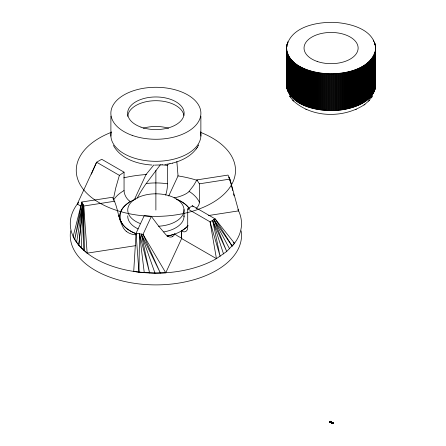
<?xml version="1.0" encoding="UTF-8"?>
<svg xmlns="http://www.w3.org/2000/svg" width="446" height="446" viewBox="0 0 446 446"><rect width="100%" height="100%" fill="white"/><g stroke="black" fill="none" stroke-linecap="round" stroke-linejoin="round"><path stroke-width="0.67" d="M330.464 422.462L330.469 421.955L331.467 422.178A0.859 0.496 0 0 0 331.166 421.576A0.859 0.496 0 0 0 330.079 421.632C330.241 422.92 331.846 421.186 330.676 422.479C330.335 420.929 330.837 422.423 331.278 421.938L331.467 422.178L330.659 421.749L330.926 421.933M332.616 423.299C332.382 423.733 332.644 422.591 332.967 422.92A1.522 0.301 38.2 0 1 333.017 423.009L331.908 423.382L331.991 422.741A0.859 0.496 0 0 1 333.078 422.68A0.859 0.496 0 0 1 333.379 423.282L333.19 423.042C332.209 422.479 332.839 423.806 332.933 422.942M119.868 216.862L119.885 216.873A17.595 13.938 -83.4 0 1 118.876 216.215M333.006 423.042L332.515 423.293L331.807 422.892L332.22 422.63A1.522 1.204 -83.4 0 0 332.17 422.83L332.164 422.864A1.522 1.477 -75.3 0 0 332.253 423.087C332.833 422.401 332.097 423.594 332.499 422.864M121.223 221.918L121.078 221.645A9.015 7.108 -24.9 0 1 120.598 221.757M119.885 215.658A36.014 20.795 0 0 1 128.866 202.562L130.405 201.553L129.842 201.943M331.11 421.916L331.105 421.905A1.522 0.301 38.2 0 0 331.055 421.816L329.912 422.2L330.352 421.827M332.158 423.009L332.443 422.825M165.75 272.785L143.015 234.356L136.052 233.28L138.957 272.132L133.716 271.424L136.052 233.28L144.231 215.652L151.356 216.394L143.015 234.356L160.365 273.041L141.276 234.089L149.611 272.98L139.531 233.815L138.957 272.132L154.985 273.108L165.75 272.785L181.851 238.092L178.556 236.575L174.715 234.044A17.595 8.418 70.6 0 1 173.834 235.455A18.966 9.071 70.6 0 1 172.569 236.547M330.871 422.039L330.514 422.468L330.525 421.983L330.982 422.027L330.809 421.214L330.475 422.078L330.982 421.799M331.11 421.57L331.016 421.66A1.522 0.574 -13.9 0 0 331.088 421.559L331.512 421.855L330.926 421.765M332.454 423.154L332.426 423.572L332.549 423.014A1.522 0.725 70.6 0 0 332.677 423.176L332.738 423.092M333.023 422.674L332.939 422.752A1.522 0.574 -13.9 0 0 333 422.663L333.335 422.641C333.614 423.12 332.409 422.697 333.201 423.438A0.859 0.496 0 0 1 332.092 423.488A0.859 0.496 0 0 1 331.83 422.864L332.231 422.607M331.428 421.743L331.512 421.855M333.313 422.819L332.404 422.914M121.73 222.894L121.318 222.097L121.747 222.944A36.014 20.795 0 0 0 136.264 233.749A36.031 20.8 0 0 1 128.855 202.556M81.278 247.943L83.274 205.015L78.786 245.189L87.143 253.161L135.629 245.662M330.542 421.71L330.341 421.983A1.522 1.477 -75.3 0 1 330.28 421.782L329.962 422.256L330.101 421.364L330.28 421.721A1.522 1.204 -83.4 0 1 330.313 421.526L330.363 421.47M332.426 422.83L332.053 422.446L331.885 422.808L332.014 422.468L331.908 423.382M130.059 201.815L130.416 201.609A36.031 20.8 0 0 1 135.629 199.106M332.37 423.566L332.393 423.26M286.522 46.847C287.068 67.078 312.735 73.088 328.986 73.791C346.38 73.98 371.367 69.202 375.66 49.272C375.108 29.04 349.441 23.03 333.19 22.328C315.796 22.144 290.814 26.916 286.522 46.847L286.522 86.072C290.809 106.795 317.602 111.032 335.292 110.508C351.27 109.593 378.225 102.011 375.264 81.233M330.486 421.871L330.531 422.189L330.648 421.927A1.522 0.725 70.6 0 0 330.765 422.072L330.82 421.955M332.504 423.014L332.56 423.031M181.734 233.247L181.36 238.381L216.433 258.63L226.707 251.46L234.49 243.293L215.156 218.886L192.382 205.734L187.71 208.929L187.71 227.298A9.015 5.201 60 0 1 181.36 231.022A36.031 20.8 0 0 1 167.016 236.096M187.972 225.748A36.014 20.795 0 0 1 182.899 230.064L181.349 231.011L181.7 230.76L181.36 238.381L181.36 231.022L182.91 230.019A36.031 20.8 0 0 0 187.983 225.754M286.561 83.24L286.522 86.072M87.143 253.161L83.742 206.024L81.874 201.999L74.722 239.441L82.805 204.012L78.786 245.189L74.722 239.441L73.166 236.469L81.874 201.999L112.403 197.277C117.839 206.063 117.75 217.23 122.661 226.44A12.733 12.393 -75.3 0 0 123.458 228.062L123.626 228.324A15.186 14.779 -75.3 0 0 126.173 231.195M330.508 422.039L329.945 421.765L329.995 422.278M330.586 421.492L330.848 421.219L330.603 421.582L330.882 421.225L330.904 421.509M330.631 422.145L330.781 422.473M329.912 422.2L329.951 421.788L329.962 422.256M76.595 242.351L82.805 204.012M331.802 423.276L332.014 422.468M332.298 422.897L332.761 422.323L332.705 422.875M113.212 199.853L115.776 187.866L119.383 175.367L124.055 172.173L101.705 159.272L96.604 162.216L77.275 204.045L80.888 206.136M332.844 423.025L332.37 423.053M332.688 423.165L332.532 423.583C332.716 422.657 331.445 423.644 331.863 422.892L332.276 422.574M331.361 422.29L331.261 421.944L331.322 422.312A0.859 0.496 0 0 1 330.179 422.384A0.859 0.496 0 0 1 329.917 421.76L330.118 421.353L329.895 421.788M331.952 422.763L332.053 422.446M329.856 422.111L329.945 421.765M331.768 423.215L331.807 422.892M332.816 422.613L332.738 422.323L332.499 422.596M330.007 421.682L330.118 421.353L330.375 421.877M332.71 422.596L332.794 422.329L332.605 422.596M91.385 174.169L96.604 162.216L119.383 175.367M329.917 421.76L330.319 421.503M198.648 144.889L198.481 145.24M134.302 199.791L146.015 174.553L153.881 164.931M165.656 195.114A9.015 1.907 -81.2 0 0 167.529 183.819L167.529 165.449L168.114 164.189M168.711 196.034L178.043 175.914L176.85 161.524M208.483 215.535L238.599 210.874L229.891 179.102L228.023 175.083L196.909 179.894L193.631 185.514L189.098 191.406A12.733 4.828 -13.9 0 1 188.301 192.209L188.134 192.343A15.186 5.759 -13.9 0 1 185.592 194.01L185.335 194.149A17.79 6.746 -13.9 0 1 182.453 195.476L182.13 195.599A19.067 7.231 -13.9 0 1 179.119 196.641A18.966 7.192 -13.9 0 1 175.919 197.483A17.595 6.673 -13.9 0 1 174.102 197.851M198.392 145.413L197.227 147.425M372.46 96.135L372.689 95.756M364.533 104.587L368.641 101.036L371.992 96.86M371.758 97.228L372.22 96.509M172.307 163.18C181.427 160.878 190.593 156.485 196.312 148.752M196.207 148.908L197.333 147.264M137.24 198.175A17.595 2.04 -56.5 0 1 137.931 196.797A18.966 2.197 -56.5 0 1 139.197 194.467L139.202 194.456A19.067 2.208 -56.5 0 1 140.685 191.914L140.858 191.624A17.79 2.063 -56.5 0 1 142.659 188.742L142.848 188.452A15.186 1.762 -56.5 0 1 145.022 185.213L145.201 184.962A12.733 1.477 -56.5 0 1 146.21 183.557L160.409 164.708M77.275 204.045L78.429 202.635A85.632 49.439 0 0 0 106.644 264.121A85.632 49.439 0 0 0 216.433 258.63L210.06 221.829L187.71 208.929M368.641 101.036L368.959 100.696M369.182 100.445L369.511 100.099M332.995 423.059L332.783 422.836M333.301 423.365L332.437 423.087M293.223 100.696C311.999 118.034 343.431 118.407 364.365 104.704M363.953 105.005L364.945 104.28M181.7 230.76L181.36 230.967M330.826 422.1L330.458 422.072M355.345 109.683L356.376 109.248M172.903 234.635L174.72 234.027L172.909 234.646A36.014 20.795 0 0 1 167.189 236.051M164.903 164.574L169.959 163.721M169.893 163.732L172.39 163.164M196.909 179.894L199.362 183.824L229.891 179.102L232.717 190.487M114.851 201.207L83.742 206.024L84.065 250.596L83.274 205.015M146.21 183.557L147.91 183.345A45.013 25.985 0 0 1 167.529 183.819M162.322 164.858L154.589 165.137M330.564 422.473L330.542 422.172M332.532 423.198L332.694 423.577M152.008 165.042C137.519 164.145 120.816 158.993 113.373 145.413M161.993 164.803L167.529 165.449M305.805 109.248L306.831 109.683M233.286 242.602L234.49 243.293M189.098 191.406L190.264 192.148A45.013 25.985 0 0 1 199.362 202.2A9.015 7.108 -24.9 0 1 196.028 208.533M126.168 231.201L126.43 231.413A17.79 17.316 -75.3 0 0 129.312 233.219L129.63 233.364A19.067 18.559 -75.3 0 0 132.64 234.373L132.663 234.373A18.966 18.464 -75.3 0 0 135.846 234.774L135.863 234.769A17.595 17.126 -75.3 0 0 136.214 234.769M290.669 97.596L292.994 100.445M292.671 100.099L293.54 101.036M151.356 216.394L158.235 225.62L165.55 234.289A12.733 6.088 70.6 0 0 166.564 235.31L166.737 235.455A15.186 7.264 70.6 0 0 168.917 236.754L169.101 236.826A17.79 8.507 70.6 0 0 170.907 237.066L171.08 237.049A19.067 9.121 70.6 0 0 172.563 236.558M232.182 246.114L215.156 218.886L210.06 221.829L220.118 256.366L212.608 220.357L226.707 251.46L213.885 219.622L232.182 246.114A85.632 49.439 0 0 0 238.114 209.876M192.382 205.734L193.112 206.821M289.493 95.756L290.424 97.228L290.19 96.86M289.722 96.135L289.961 96.509M331.261 421.944L331.417 422.234M213.885 219.622L229.59 248.84M237.974 209.687L238.599 210.874M332.448 423.193L332.588 423.583M121.318 222.097L121.078 221.645M330.536 422.089L330.676 422.479M141.276 234.089L154.985 273.108M212.608 220.357L223.546 253.975M333.134 423.07L333.234 423.416M333.424 422.959L333.385 422.903M230.013 181.109L228.954 177.09L229.551 179.749M233.548 193.837L234.05 195.844M331.411 421.52L331.473 421.799M130.405 201.553L130.416 201.609A9.015 5.201 60 0 1 124.055 190.548L124.055 172.173M332.432 423.187L332.476 423.577M139.531 233.815L144.259 272.651M119.98 219.806L119.868 215.608M331.869 422.903L331.874 423.36M375.66 46.847L375.66 86.072M375.571 46.038L375.571 86.881M375.51 45.637L375.51 87.282M375.359 44.834L375.359 88.091M375.264 51.691L375.264 88.492M375.158 52.093L375.158 88.888M375.047 43.63L375.047 45.018M375.047 52.489L375.047 89.289M374.919 43.234L374.919 44.622M374.919 52.89L374.919 89.685M374.779 53.286L374.779 90.086M374.634 42.442L374.634 43.831M374.634 53.682L374.634 90.482M374.478 42.047L374.478 43.435M374.478 54.072L374.478 90.873M374.305 54.468L374.305 91.268M374.127 54.858L374.127 91.659M373.938 55.248L373.938 92.049M373.737 55.633L373.737 92.434M373.525 40.101L373.525 41.489M373.525 56.023L373.525 92.818M373.302 56.402L373.302 93.203M373.073 56.787L373.073 93.588M372.828 57.166L372.828 93.967M372.577 57.545L372.577 94.346M372.315 57.919L372.315 94.719M372.042 58.292L372.042 95.093M371.758 58.66L371.758 95.461M371.462 59.028L371.462 95.829M371.161 59.396L371.161 96.191M370.843 59.758L370.843 96.553M370.52 60.115L370.52 96.916M370.191 60.472L370.191 97.273M369.845 60.823L369.845 97.624M369.494 61.174L369.494 97.975M369.132 61.52L369.132 98.321M368.764 61.866L368.764 98.666M368.385 62.206L368.385 99.001M367.995 62.54L367.995 99.341M367.593 62.875L367.593 99.675M367.186 63.204L367.186 100.004M366.774 63.527L366.774 100.328M366.344 63.85L366.344 100.651M365.91 64.168L365.91 100.969M365.469 64.48L365.469 101.281M365.018 64.793L365.018 101.593M364.56 65.099L364.56 101.894M364.092 65.4L364.092 102.195M363.618 65.696L363.618 102.496M363.133 65.986L363.133 102.786M362.643 66.276L362.643 103.076M362.141 66.56L362.141 103.361M361.634 66.839L361.634 103.639M361.121 67.112L361.121 103.912M360.597 67.385L360.597 104.186M360.067 67.647L360.067 104.448M359.532 67.909L359.532 104.71M358.985 68.166L358.985 104.966M358.439 68.416L358.439 105.217M357.882 68.662L357.882 105.462M357.318 68.901L357.318 105.702M356.744 69.136L356.744 105.936M356.17 69.364L356.17 106.165M355.585 69.593L355.585 106.393M354.999 69.81L354.999 106.611M354.403 70.028L354.403 106.823M353.801 70.234L353.801 107.034M353.199 70.435L353.199 107.235M352.585 70.635L352.585 107.436M351.966 70.825L351.966 107.625M351.348 71.014L351.348 107.815M350.718 71.193L350.718 107.993M350.088 71.371L350.088 108.172M349.452 71.538L349.452 108.339M348.811 71.7L348.811 108.501M348.164 71.862L348.164 108.662M347.518 72.012L347.518 108.813M346.86 72.157L346.86 108.958M346.202 72.297L346.202 109.097M345.544 72.43L345.544 109.231M344.881 72.559L344.881 109.359M344.212 72.681L344.212 109.482M343.537 72.798L343.537 109.599M342.863 72.91L342.863 109.71M342.188 73.01L342.188 109.811M341.508 73.111L341.508 109.911M340.822 73.2L340.822 110M340.136 73.283L340.136 110.084M339.451 73.367L339.451 110.162M338.759 73.439L338.759 110.24M338.068 73.506L338.068 110.301M337.377 73.562L337.377 110.363M336.68 73.618L336.68 110.418M335.989 73.668L335.989 110.463M335.292 73.707L335.292 110.508M334.589 73.741L334.589 110.541M333.892 73.768L333.892 110.569M333.19 73.791L333.19 110.591M332.493 73.807L332.493 110.608M331.791 73.819L331.791 110.619M331.088 73.824L331.088 110.619M330.391 73.819L330.391 110.619M329.689 73.807L329.689 110.608M328.986 73.791L328.986 110.591M328.289 73.768L328.289 110.569M327.587 73.741L327.587 110.541M326.89 73.707L326.89 110.508M326.193 73.668L326.193 110.463M325.496 73.618L325.496 110.418M324.805 73.562L324.805 110.363M324.108 73.506L324.108 110.301M323.417 73.439L323.417 110.24M322.731 73.367L322.731 110.162M322.04 73.283L322.04 110.084M321.354 73.2L321.354 110M320.674 73.111L320.674 109.911M319.994 73.01L319.994 109.811M319.314 72.91L319.314 109.71M318.639 72.798L318.639 109.599M317.97 72.681L317.97 109.482M317.301 72.559L317.301 109.359M316.638 72.43L316.638 109.231M315.974 72.297L315.974 109.097M315.316 72.157L315.316 108.958M314.664 72.012L314.664 108.813M314.017 71.862L314.017 108.662M313.371 71.7L313.371 108.501M312.73 71.538L312.73 108.339M312.094 71.371L312.094 108.172M311.459 71.193L311.459 107.993M310.834 71.014L310.834 107.815M310.21 70.825L310.21 107.625M309.596 70.635L309.596 107.436M308.983 70.435L308.983 107.235M308.376 70.234L308.376 107.034M307.779 70.028L307.779 106.823M307.183 69.81L307.183 106.611M306.592 69.593L306.592 106.393M306.012 69.364L306.012 106.165M305.432 69.136L305.432 105.936M304.863 68.901L304.863 105.702M304.3 68.662L304.3 105.462M303.743 68.416L303.743 105.217M303.191 68.166L303.191 104.966M302.65 67.909L302.65 104.71M302.109 67.647L302.109 104.448M301.585 67.385L301.585 104.186M301.061 67.112L301.061 103.912M300.548 66.839L300.548 103.639M300.041 66.56L300.041 103.361M299.539 66.276L299.539 103.076M299.049 65.986L299.049 102.786M298.564 65.696L298.564 102.496M298.09 65.4L298.09 102.195M297.621 65.099L297.621 101.894M297.159 64.793L297.159 101.593M296.713 64.48L296.713 101.281M296.267 64.168L296.267 100.969M295.832 63.85L295.832 100.651M295.408 63.527L295.408 100.328M294.99 63.204L294.99 100.004M294.583 62.875L294.583 99.675M294.187 62.54L294.187 99.341M293.797 62.206L293.797 99.001M293.418 61.866L293.418 98.666M293.044 61.52L293.044 98.321M292.682 61.174L292.682 97.975M292.331 60.823L292.331 97.624M291.991 60.472L291.991 97.273M291.656 60.115L291.656 96.916M291.333 59.758L291.333 96.553M291.021 59.396L291.021 96.191M290.72 59.028L290.72 95.829M290.424 58.66L290.424 95.461M290.14 58.292L290.14 95.093M289.867 57.919L289.867 94.719M289.605 57.545L289.605 94.346M289.354 57.166L289.354 93.967M289.108 56.787L289.108 93.588M288.874 56.402L288.874 93.203M288.657 56.023L288.657 92.818M288.445 55.633L288.445 92.434M288.244 55.248L288.244 92.049M288.055 54.858L288.055 91.659M287.871 41.656L287.871 43.045M287.871 54.468L287.871 91.268M287.703 54.072L287.703 90.873M287.547 53.682L287.547 90.482M287.397 42.838L287.397 44.226M287.397 53.286L287.397 90.086M287.263 43.234L287.263 44.622M287.263 52.89L287.263 89.685M287.135 52.489L287.135 89.289M287.018 52.093L287.018 88.888M286.917 44.433L286.917 46.512M286.917 51.691L286.917 88.492M286.823 44.834L286.823 46.914M286.823 51.29L286.823 88.091M286.739 45.236L286.739 46.624M286.739 50.889L286.739 87.689M286.667 50.487L286.667 87.282M286.561 49.679L286.611 86.881M200.873 116.133L200.873 136.141M199.362 183.824L199.362 202.2M184.008 209.542L184.008 216.823M155.883 170.405L155.883 210.055M110.892 116.133L110.892 136.141M200.633 132.39A79.622 45.966 0 0 1 215.608 200.806A79.622 45.966 0 0 1 96.158 200.806A79.622 45.966 0 0 1 111.126 132.39M123.732 177.848A85.632 49.439 0 0 1 146.483 174.531M177.831 175.88A85.632 49.439 0 0 1 197.138 180.346M176.137 199.106A36.031 20.8 0 0 1 189.243 208.449M113.529 200.12A45.013 25.985 0 0 1 124.055 190.548M118.63 216.031A17.595 13.938 -83.4 0 1 118.385 215.836M176.744 199.362A36.014 20.795 0 0 1 189.227 208.455M241.135 230.794A85.632 49.439 0 0 1 155.883 284.888A85.632 49.439 0 0 1 70.63 230.794M184.008 215.803A28.143 16.246 0 0 1 163.732 231.914M138.171 228.937A28.143 16.246 0 0 1 127.757 215.803M140.066 223.491A28.143 16.246 0 0 1 138.171 197.427A28.143 16.246 0 0 1 181.935 203.917A28.143 16.246 0 0 1 158.531 226.228M127.757 116.439A28.143 16.246 0 0 1 154.996 100.712A28.143 16.246 0 0 1 183.897 115.425M143.105 128.236A28.143 16.246 0 0 1 168.655 128.236M200.477 131.799A45.013 25.985 0 0 1 155.883 161.313A45.013 25.985 0 0 1 111.288 131.799M330.101 421.364L329.973 421.704L330.118 421.353M332.142 423.628A0.859 0.496 0 0 0 333.452 423.221A0.859 0.496 0 0 0 332.192 422.769A0.859 0.496 0 0 0 332.142 423.628M330.23 422.524A0.859 0.496 0 0 0 331.54 422.117A0.859 0.496 0 0 0 330.28 421.665A0.859 0.496 0 0 0 330.23 422.524M132.161 135.361A45.013 25.985 0 0 0 200.873 114.087A45.013 25.985 0 0 0 134.614 90.371A45.013 25.985 0 0 0 132.161 135.361M140.992 127.132A28.254 16.312 0 0 0 184.12 113.786A28.254 16.312 0 0 0 142.53 98.895A28.254 16.312 0 0 0 140.992 127.132M317.201 61.459A27.044 15.61 0 0 0 358.127 48.307A27.044 15.61 0 0 0 317.937 34.42A27.044 15.61 0 0 0 317.201 61.459"/></g></svg>
